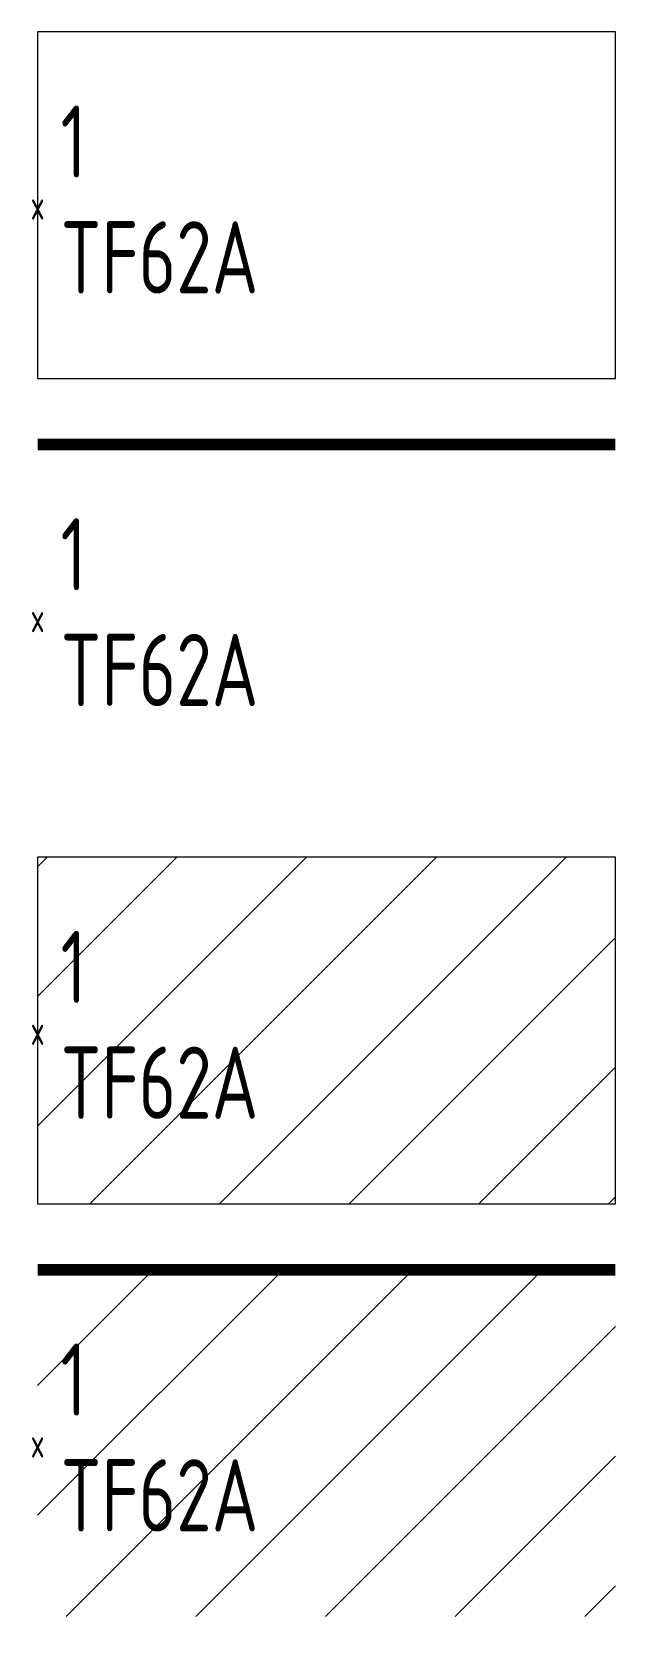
# Model space of a CAD drawing. Header units: metres. Extents: x -162 to 83385, y -62392 to -1971.
# Drawn here: x 12770 to 13790, y -62166 to -59413 of the extents above; entities that cross this region are included whole.
import ezdxf
from ezdxf.enums import TextEntityAlignment as Align

# ---------------------------------------------------------------- set-up
doc = ezdxf.new("R2010")
doc.units = ezdxf.units.M
doc.header["$LTSCALE"] = 0.5
for name, color, linetype, lineweight in [('ELIN_Attribut_01_Produkt_ID', 7, 'Continuous', 0), ('ELIN_Attribut_02_Stromkreis', 7, 'Continuous', 0), ('ELIN_Attribut_03_Verteilerbereich', 7, 'Continuous', 0), ('ELIN_Attribut_04_Montagehoehe', 7, 'Continuous', 0), ('ELIN_Attribut_05_Montageart', 7, 'Continuous', 0), ('ELIN_Attribut_06_Tuernummer', 7, 'Continuous', 0), ('ELIN_Attribut_07_Bemerkung', 7, 'Continuous', 0), ('ELIN_Attribut_08_Adresse', 7, 'Continuous', 0), ('ELIN_Attribut_10_AKZ1', 7, 'Continuous', 0), ('ELIN_Attribut_11_AKZ2', 7, 'Continuous', 0), ('ELIN_Attribut_12_Sonstiges1', 7, 'Continuous', 0), ('ELIN_Attribut_13_Sonstiges2', 7, 'Continuous', 0), ('ELIN_Attribut_14_Bauteil', 7, 'Continuous', 0), ('ELIN_Attribut_15_Ebene', 7, 'Continuous', 0), ('ELIN_Attribut_16_Raumnummer', 7, 'Continuous', 0), ('ELIN_Attribut_17_Raumname', 7, 'Continuous', 0), ('ELIN_Attribut_18_Montageabschnitt', 7, 'Continuous', 0), ('ELIN_Attribut_Basispunkt', 2, 'Continuous', 0), ('ELIN_Attribute_GEMOS', 11, 'Continuous', 0), ('ELIN_Attribute_Tragsystem', 7, 'Continuous', 0), ('ELIN_KTF_DE_Kabeltasse', 5, 'Continuous', 0)]:
    doc.layers.add(name, color=color, linetype=linetype, lineweight=lineweight)
doc.layers.get('0').off()
doc.styles.add('ELIN_Attribute', font='isocp.shx', dxfattribs={"width": 0.8})
doc.styles.add('ELIN_SY', font='isocp.shx', dxfattribs={"width": 0.9})

# ---------------------------------------------------------------- blocks, each defined once
blk = doc.blocks.new('*U580')
h = blk.add_hatch()
h.set_pattern_fill('ANSI31', color=0, scale=50)
h.paths.add_polyline_path([(1000, 300), (0, 300), (0, -300), (1000, -300)])
at = {"color": 0}
blk.add_lwpolyline([(1000, 300, 20, 20, 0), (0, 300, 0, 0, 0), (0, -300, 0, 0, 0), (1000, -300, 0, 0, 0)], format="xyseb", close=True, dxfattribs=at)
at = {"layer": 'ELIN_Attribut_01_Produkt_ID', "color": 0, "style": 'ELIN_SY', "width": 0.8, "flags": 8}
blk.add_attdef('01_PRODUKT_ID', (39.7, -152.9), '', height=125, dxfattribs=at)
at = {"layer": 'ELIN_Attribut_02_Stromkreis', "style": 'ELIN_Attribute', "width": 0.8, "flags": 8}
blk.add_attdef('02_STROMKREIS', (168.4, -14.6, 0), '', height=150, dxfattribs=at)
at = {"layer": 'ELIN_Attribut_03_Verteilerbereich', "style": 'ELIN_Attribute', "width": 0.8, "flags": 8}
blk.add_attdef('03_VERTEILERBEREICH', (-247.5, -404.4, 0), '', height=125, dxfattribs=at)
at = {"layer": 'ELIN_Attribut_04_Montagehoehe', "style": 'ELIN_Attribute', "width": 0.8, "flags": 8}
blk.add_attdef('04_MONTAGEHOEHE', text='', height=125, dxfattribs=at).set_placement((0, 0, 0), align=Align.RIGHT)
at = {"layer": 'ELIN_Attribut_05_Montageart', "style": 'ELIN_Attribute', "width": 0.8, "flags": 8}
blk.add_attdef('05_MONTAGEART', (168.4, -204.4, 0), '', height=125, dxfattribs=at)
at = {"layer": 'ELIN_Attribut_06_Tuernummer', "style": 'ELIN_Attribute', "width": 0.8, "flags": 8}
blk.add_attdef('06_TUERNUMMER', text='', height=125, dxfattribs=at).set_placement((0, 0, 0), align=Align.RIGHT)
at = {"layer": 'ELIN_Attribut_07_Bemerkung', "style": 'ELIN_Attribute', "width": 0.8, "flags": 8}
blk.add_attdef('07_BEMERKUNG', (-247.5, -604.4, 0), '', height=125, dxfattribs=at)
at = {"layer": 'ELIN_Attribut_08_Adresse', "style": 'ELIN_Attribute', "width": 0.8, "flags": 8}
blk.add_attdef('08_ADRESSE', (-247.5, -804.4, 0), '', height=125, dxfattribs=at)
at = {"layer": 'ELIN_Attribut_10_AKZ1', "style": 'ELIN_Attribute', "width": 0.8, "flags": 8}
blk.add_attdef('10_AKZ1', (-247.5, -1204.4, 0), '', height=125, dxfattribs=at)
at = {"layer": 'ELIN_Attribut_11_AKZ2', "style": 'ELIN_Attribute', "width": 0.8, "flags": 8}
blk.add_attdef('11_AKZ2', (-247.5, -1404.4, 0), '', height=125, dxfattribs=at)
at = {"layer": 'ELIN_Attribut_12_Sonstiges1', "style": 'ELIN_Attribute', "width": 0.8, "flags": 8}
blk.add_attdef('12_SONSTIGES1', (-247.5, -1604.4, 0), '', height=125, dxfattribs=at)
at = {"layer": 'ELIN_Attribut_13_Sonstiges2', "style": 'ELIN_Attribute', "width": 0.8, "flags": 8}
blk.add_attdef('13_SONSTIGES2', (-247.5, -1804.4, 0), '', height=125, dxfattribs=at)
at = {"layer": 'ELIN_Attribut_14_Bauteil', "style": 'ELIN_Attribute', "width": 0.8, "flags": 9}
blk.add_attdef('14_BAUTEIL', (39.7, -352.9), '', height=125, dxfattribs=at)
at = {"layer": 'ELIN_Attribut_15_Ebene', "style": 'ELIN_Attribute', "width": 0.8, "flags": 9}
blk.add_attdef('15_EBENE', (39.7, -552.9), '', height=125, dxfattribs=at)
at = {"layer": 'ELIN_Attribut_16_Raumnummer', "style": 'ELIN_Attribute', "width": 0.8, "flags": 8}
blk.add_attdef('16_RAUMNUMMER', (-247.5, -2404.4, 0), '', height=125, dxfattribs=at)
at = {"layer": 'ELIN_Attribut_17_Raumname', "style": 'ELIN_Attribute', "width": 0.8, "flags": 8}
blk.add_attdef('17_RAUMNAME', (-247.5, -2604.4, 0), '', height=125, dxfattribs=at)
at = {"layer": 'ELIN_Attribut_18_Montageabschnitt', "color": 0, "style": 'ELIN_SY', "width": 0.8, "flags": 9}
blk.add_attdef('18_MONTAGEABSCHNITT', (39.7, -752.9), '', height=125, dxfattribs=at)
at = {"layer": 'ELIN_Attribut_Basispunkt', "style": 'ELIN_Attribute', "width": 0.8, "flags": 8}
blk.add_attdef('Basispunkt', text='', height=50, dxfattribs=at).set_placement((0, 0), align=Align.MIDDLE)
at = {"layer": 'ELIN_Attribute_GEMOS', "style": 'ELIN_Attribute', "width": 0.6}
for tag, p in [('G01_PRO02ID', (1620.5, 183.6)), ('G02_BEZEICHNUNG', (1620.5, -14.6, 0)), ('G03_DESCRIPTION', (1620.5, -204.4, 0)), ('G04_GEMOS-SYMBOL', (1623.8, -404.4, 0)), ('G05_GEMOS-TYP', (1623.8, -604.4, 0)), ('G06_ORTSKENNUNG', (1620.5, -804.4, 0)), ('G08_FREI1', (1620.5, -1004.4, 0)), ('G08_FREI2', (1620.5, -1204.4, 0))]:
    blk.add_attdef(tag, p, '', height=125, dxfattribs=at)
at = {"layer": 'ELIN_Attribute_Tragsystem', "color": 0, "style": 'ELIN_SY', "width": 0.8, "flags": 8}
blk.add_attdef('T01_ANZAHL', (39.7, 47.4), '', height=125, dxfattribs=at)
blk = doc.blocks.new('*U578')
at = {"color": 0}
blk.add_lwpolyline([(1000, 300, 20, 20, 0), (0, 300, 0, 0, 0), (0, -300, 0, 0, 0), (1000, -300, 0, 0, 0)], format="xyseb", close=True, dxfattribs=at)
at = {"layer": 'ELIN_Attribut_01_Produkt_ID', "color": 0, "style": 'ELIN_SY', "width": 0.8, "flags": 8}
blk.add_attdef('01_PRODUKT_ID', (39.7, -152.9), '', height=125, dxfattribs=at)
at = {"layer": 'ELIN_Attribut_02_Stromkreis', "style": 'ELIN_Attribute', "width": 0.8, "flags": 8}
blk.add_attdef('02_STROMKREIS', (168.4, -14.6, 0), '', height=150, dxfattribs=at)
at = {"layer": 'ELIN_Attribut_03_Verteilerbereich', "style": 'ELIN_Attribute', "width": 0.8, "flags": 8}
blk.add_attdef('03_VERTEILERBEREICH', (-247.5, -404.4, 0), '', height=125, dxfattribs=at)
at = {"layer": 'ELIN_Attribut_04_Montagehoehe', "style": 'ELIN_Attribute', "width": 0.8, "flags": 8}
blk.add_attdef('04_MONTAGEHOEHE', text='', height=125, dxfattribs=at).set_placement((0, 0, 0), align=Align.RIGHT)
at = {"layer": 'ELIN_Attribut_05_Montageart', "style": 'ELIN_Attribute', "width": 0.8, "flags": 8}
blk.add_attdef('05_MONTAGEART', (168.4, -204.4, 0), '', height=125, dxfattribs=at)
at = {"layer": 'ELIN_Attribut_06_Tuernummer', "style": 'ELIN_Attribute', "width": 0.8, "flags": 8}
blk.add_attdef('06_TUERNUMMER', text='', height=125, dxfattribs=at).set_placement((0, 0, 0), align=Align.RIGHT)
at = {"layer": 'ELIN_Attribut_07_Bemerkung', "style": 'ELIN_Attribute', "width": 0.8, "flags": 8}
blk.add_attdef('07_BEMERKUNG', (-247.5, -604.4, 0), '', height=125, dxfattribs=at)
at = {"layer": 'ELIN_Attribut_08_Adresse', "style": 'ELIN_Attribute', "width": 0.8, "flags": 8}
blk.add_attdef('08_ADRESSE', (-247.5, -804.4, 0), '', height=125, dxfattribs=at)
at = {"layer": 'ELIN_Attribut_10_AKZ1', "style": 'ELIN_Attribute', "width": 0.8, "flags": 8}
blk.add_attdef('10_AKZ1', (-247.5, -1204.4, 0), '', height=125, dxfattribs=at)
at = {"layer": 'ELIN_Attribut_11_AKZ2', "style": 'ELIN_Attribute', "width": 0.8, "flags": 8}
blk.add_attdef('11_AKZ2', (-247.5, -1404.4, 0), '', height=125, dxfattribs=at)
at = {"layer": 'ELIN_Attribut_12_Sonstiges1', "style": 'ELIN_Attribute', "width": 0.8, "flags": 8}
blk.add_attdef('12_SONSTIGES1', (-247.5, -1604.4, 0), '', height=125, dxfattribs=at)
at = {"layer": 'ELIN_Attribut_13_Sonstiges2', "style": 'ELIN_Attribute', "width": 0.8, "flags": 8}
blk.add_attdef('13_SONSTIGES2', (-247.5, -1804.4, 0), '', height=125, dxfattribs=at)
at = {"layer": 'ELIN_Attribut_14_Bauteil', "style": 'ELIN_Attribute', "width": 0.8, "flags": 9}
blk.add_attdef('14_BAUTEIL', (39.7, -352.9), '', height=125, dxfattribs=at)
at = {"layer": 'ELIN_Attribut_15_Ebene', "style": 'ELIN_Attribute', "width": 0.8, "flags": 9}
blk.add_attdef('15_EBENE', (39.7, -552.9), '', height=125, dxfattribs=at)
at = {"layer": 'ELIN_Attribut_16_Raumnummer', "style": 'ELIN_Attribute', "width": 0.8, "flags": 8}
blk.add_attdef('16_RAUMNUMMER', (-247.5, -2404.4, 0), '', height=125, dxfattribs=at)
at = {"layer": 'ELIN_Attribut_17_Raumname', "style": 'ELIN_Attribute', "width": 0.8, "flags": 8}
blk.add_attdef('17_RAUMNAME', (-247.5, -2604.4, 0), '', height=125, dxfattribs=at)
at = {"layer": 'ELIN_Attribut_18_Montageabschnitt', "color": 0, "style": 'ELIN_SY', "width": 0.8, "flags": 9}
blk.add_attdef('18_MONTAGEABSCHNITT', (39.7, -752.9), '', height=125, dxfattribs=at)
at = {"layer": 'ELIN_Attribut_Basispunkt', "style": 'ELIN_Attribute', "width": 0.8, "flags": 8}
blk.add_attdef('Basispunkt', text='', height=50, dxfattribs=at).set_placement((0, 0), align=Align.MIDDLE)
at = {"layer": 'ELIN_Attribute_GEMOS', "style": 'ELIN_Attribute', "width": 0.6}
for tag, p in [('G01_PRO02ID', (1620.5, 183.6)), ('G02_BEZEICHNUNG', (1620.5, -14.6, 0)), ('G03_DESCRIPTION', (1620.5, -204.4, 0)), ('G04_GEMOS-SYMBOL', (1623.8, -404.4, 0)), ('G05_GEMOS-TYP', (1623.8, -604.4, 0)), ('G06_ORTSKENNUNG', (1620.5, -804.4, 0)), ('G08_FREI1', (1620.5, -1004.4, 0)), ('G08_FREI2', (1620.5, -1204.4, 0))]:
    blk.add_attdef(tag, p, '', height=125, dxfattribs=at)
at = {"layer": 'ELIN_Attribute_Tragsystem', "color": 0, "style": 'ELIN_SY', "width": 0.8, "flags": 8}
blk.add_attdef('T01_ANZAHL', (39.7, 47.4), '', height=125, dxfattribs=at)
blk = doc.blocks.new('*U577')
at = {"color": 0}
blk.add_lwpolyline([(1000, 300), (0, 300), (0, -300), (1000, -300)], close=True, dxfattribs=at)
at = {"layer": 'ELIN_Attribut_01_Produkt_ID', "color": 0, "style": 'ELIN_SY', "width": 0.8, "flags": 8}
blk.add_attdef('01_PRODUKT_ID', (39.7, -152.9), '', height=125, dxfattribs=at)
at = {"layer": 'ELIN_Attribut_02_Stromkreis', "style": 'ELIN_Attribute', "width": 0.8, "flags": 8}
blk.add_attdef('02_STROMKREIS', (168.4, -14.6, 0), '', height=150, dxfattribs=at)
at = {"layer": 'ELIN_Attribut_03_Verteilerbereich', "style": 'ELIN_Attribute', "width": 0.8, "flags": 8}
blk.add_attdef('03_VERTEILERBEREICH', (-247.5, -404.4, 0), '', height=125, dxfattribs=at)
at = {"layer": 'ELIN_Attribut_04_Montagehoehe', "style": 'ELIN_Attribute', "width": 0.8, "flags": 8}
blk.add_attdef('04_MONTAGEHOEHE', text='', height=125, dxfattribs=at).set_placement((0, 0, 0), align=Align.RIGHT)
at = {"layer": 'ELIN_Attribut_05_Montageart', "style": 'ELIN_Attribute', "width": 0.8, "flags": 8}
blk.add_attdef('05_MONTAGEART', (168.4, -204.4, 0), '', height=125, dxfattribs=at)
at = {"layer": 'ELIN_Attribut_06_Tuernummer', "style": 'ELIN_Attribute', "width": 0.8, "flags": 8}
blk.add_attdef('06_TUERNUMMER', text='', height=125, dxfattribs=at).set_placement((0, 0, 0), align=Align.RIGHT)
at = {"layer": 'ELIN_Attribut_07_Bemerkung', "style": 'ELIN_Attribute', "width": 0.8, "flags": 8}
blk.add_attdef('07_BEMERKUNG', (-247.5, -604.4, 0), '', height=125, dxfattribs=at)
at = {"layer": 'ELIN_Attribut_08_Adresse', "style": 'ELIN_Attribute', "width": 0.8, "flags": 8}
blk.add_attdef('08_ADRESSE', (-247.5, -804.4, 0), '', height=125, dxfattribs=at)
at = {"layer": 'ELIN_Attribut_10_AKZ1', "style": 'ELIN_Attribute', "width": 0.8, "flags": 8}
blk.add_attdef('10_AKZ1', (-247.5, -1204.4, 0), '', height=125, dxfattribs=at)
at = {"layer": 'ELIN_Attribut_11_AKZ2', "style": 'ELIN_Attribute', "width": 0.8, "flags": 8}
blk.add_attdef('11_AKZ2', (-247.5, -1404.4, 0), '', height=125, dxfattribs=at)
at = {"layer": 'ELIN_Attribut_12_Sonstiges1', "style": 'ELIN_Attribute', "width": 0.8, "flags": 8}
blk.add_attdef('12_SONSTIGES1', (-247.5, -1604.4, 0), '', height=125, dxfattribs=at)
at = {"layer": 'ELIN_Attribut_13_Sonstiges2', "style": 'ELIN_Attribute', "width": 0.8, "flags": 8}
blk.add_attdef('13_SONSTIGES2', (-247.5, -1804.4, 0), '', height=125, dxfattribs=at)
at = {"layer": 'ELIN_Attribut_14_Bauteil', "style": 'ELIN_Attribute', "width": 0.8, "flags": 9}
blk.add_attdef('14_BAUTEIL', (39.7, -352.9), '', height=125, dxfattribs=at)
at = {"layer": 'ELIN_Attribut_15_Ebene', "style": 'ELIN_Attribute', "width": 0.8, "flags": 9}
blk.add_attdef('15_EBENE', (39.7, -552.9), '', height=125, dxfattribs=at)
at = {"layer": 'ELIN_Attribut_16_Raumnummer', "style": 'ELIN_Attribute', "width": 0.8, "flags": 8}
blk.add_attdef('16_RAUMNUMMER', (-247.5, -2404.4, 0), '', height=125, dxfattribs=at)
at = {"layer": 'ELIN_Attribut_17_Raumname', "style": 'ELIN_Attribute', "width": 0.8, "flags": 8}
blk.add_attdef('17_RAUMNAME', (-247.5, -2604.4, 0), '', height=125, dxfattribs=at)
at = {"layer": 'ELIN_Attribut_18_Montageabschnitt', "color": 0, "style": 'ELIN_SY', "width": 0.8, "flags": 9}
blk.add_attdef('18_MONTAGEABSCHNITT', (39.7, -752.9), '', height=125, dxfattribs=at)
at = {"layer": 'ELIN_Attribut_Basispunkt', "style": 'ELIN_Attribute', "width": 0.8, "flags": 8}
blk.add_attdef('Basispunkt', text='', height=50, dxfattribs=at).set_placement((0, 0), align=Align.MIDDLE)
at = {"layer": 'ELIN_Attribute_GEMOS', "style": 'ELIN_Attribute', "width": 0.6}
for tag, p in [('G01_PRO02ID', (1620.5, 183.6)), ('G02_BEZEICHNUNG', (1620.5, -14.6, 0)), ('G03_DESCRIPTION', (1620.5, -204.4, 0)), ('G04_GEMOS-SYMBOL', (1623.8, -404.4, 0)), ('G05_GEMOS-TYP', (1623.8, -604.4, 0)), ('G06_ORTSKENNUNG', (1620.5, -804.4, 0)), ('G08_FREI1', (1620.5, -1004.4, 0)), ('G08_FREI2', (1620.5, -1204.4, 0))]:
    blk.add_attdef(tag, p, '', height=125, dxfattribs=at)
at = {"layer": 'ELIN_Attribute_Tragsystem', "color": 0, "style": 'ELIN_SY', "width": 0.8, "flags": 8}
blk.add_attdef('T01_ANZAHL', (39.7, 47.4), '', height=125, dxfattribs=at)
blk = doc.blocks.new('*U576')
h = blk.add_hatch()
h.set_pattern_fill('ANSI31', color=0, scale=50)
h.paths.add_polyline_path([(1000, 300), (0, 300), (0, -300), (1000, -300)])
at = {"color": 0}
blk.add_lwpolyline([(1000, 300), (0, 300), (0, -300), (1000, -300)], close=True, dxfattribs=at)
at = {"layer": 'ELIN_Attribut_01_Produkt_ID', "color": 0, "style": 'ELIN_SY', "width": 0.8, "flags": 8}
blk.add_attdef('01_PRODUKT_ID', (39.7, -152.9), '', height=125, dxfattribs=at)
at = {"layer": 'ELIN_Attribut_02_Stromkreis', "style": 'ELIN_Attribute', "width": 0.8, "flags": 8}
blk.add_attdef('02_STROMKREIS', (168.4, -14.6, 0), '', height=150, dxfattribs=at)
at = {"layer": 'ELIN_Attribut_03_Verteilerbereich', "style": 'ELIN_Attribute', "width": 0.8, "flags": 8}
blk.add_attdef('03_VERTEILERBEREICH', (-247.5, -404.4, 0), '', height=125, dxfattribs=at)
at = {"layer": 'ELIN_Attribut_04_Montagehoehe', "style": 'ELIN_Attribute', "width": 0.8, "flags": 8}
blk.add_attdef('04_MONTAGEHOEHE', text='', height=125, dxfattribs=at).set_placement((0, 0, 0), align=Align.RIGHT)
at = {"layer": 'ELIN_Attribut_05_Montageart', "style": 'ELIN_Attribute', "width": 0.8, "flags": 8}
blk.add_attdef('05_MONTAGEART', (168.4, -204.4, 0), '', height=125, dxfattribs=at)
at = {"layer": 'ELIN_Attribut_06_Tuernummer', "style": 'ELIN_Attribute', "width": 0.8, "flags": 8}
blk.add_attdef('06_TUERNUMMER', text='', height=125, dxfattribs=at).set_placement((0, 0, 0), align=Align.RIGHT)
at = {"layer": 'ELIN_Attribut_07_Bemerkung', "style": 'ELIN_Attribute', "width": 0.8, "flags": 8}
blk.add_attdef('07_BEMERKUNG', (-247.5, -604.4, 0), '', height=125, dxfattribs=at)
at = {"layer": 'ELIN_Attribut_08_Adresse', "style": 'ELIN_Attribute', "width": 0.8, "flags": 8}
blk.add_attdef('08_ADRESSE', (-247.5, -804.4, 0), '', height=125, dxfattribs=at)
at = {"layer": 'ELIN_Attribut_10_AKZ1', "style": 'ELIN_Attribute', "width": 0.8, "flags": 8}
blk.add_attdef('10_AKZ1', (-247.5, -1204.4, 0), '', height=125, dxfattribs=at)
at = {"layer": 'ELIN_Attribut_11_AKZ2', "style": 'ELIN_Attribute', "width": 0.8, "flags": 8}
blk.add_attdef('11_AKZ2', (-247.5, -1404.4, 0), '', height=125, dxfattribs=at)
at = {"layer": 'ELIN_Attribut_12_Sonstiges1', "style": 'ELIN_Attribute', "width": 0.8, "flags": 8}
blk.add_attdef('12_SONSTIGES1', (-247.5, -1604.4, 0), '', height=125, dxfattribs=at)
at = {"layer": 'ELIN_Attribut_13_Sonstiges2', "style": 'ELIN_Attribute', "width": 0.8, "flags": 8}
blk.add_attdef('13_SONSTIGES2', (-247.5, -1804.4, 0), '', height=125, dxfattribs=at)
at = {"layer": 'ELIN_Attribut_14_Bauteil', "style": 'ELIN_Attribute', "width": 0.8, "flags": 9}
blk.add_attdef('14_BAUTEIL', (39.7, -352.9), '', height=125, dxfattribs=at)
at = {"layer": 'ELIN_Attribut_15_Ebene', "style": 'ELIN_Attribute', "width": 0.8, "flags": 9}
blk.add_attdef('15_EBENE', (39.7, -552.9), '', height=125, dxfattribs=at)
at = {"layer": 'ELIN_Attribut_16_Raumnummer', "style": 'ELIN_Attribute', "width": 0.8, "flags": 8}
blk.add_attdef('16_RAUMNUMMER', (-247.5, -2404.4, 0), '', height=125, dxfattribs=at)
at = {"layer": 'ELIN_Attribut_17_Raumname', "style": 'ELIN_Attribute', "width": 0.8, "flags": 8}
blk.add_attdef('17_RAUMNAME', (-247.5, -2604.4, 0), '', height=125, dxfattribs=at)
at = {"layer": 'ELIN_Attribut_18_Montageabschnitt', "color": 0, "style": 'ELIN_SY', "width": 0.8, "flags": 9}
blk.add_attdef('18_MONTAGEABSCHNITT', (39.7, -752.9), '', height=125, dxfattribs=at)
at = {"layer": 'ELIN_Attribut_Basispunkt', "style": 'ELIN_Attribute', "width": 0.8, "flags": 8}
blk.add_attdef('Basispunkt', text='', height=50, dxfattribs=at).set_placement((0, 0), align=Align.MIDDLE)
at = {"layer": 'ELIN_Attribute_GEMOS', "style": 'ELIN_Attribute', "width": 0.6}
for tag, p in [('G01_PRO02ID', (1620.5, 183.6)), ('G02_BEZEICHNUNG', (1620.5, -14.6, 0)), ('G03_DESCRIPTION', (1620.5, -204.4, 0)), ('G04_GEMOS-SYMBOL', (1623.8, -404.4, 0)), ('G05_GEMOS-TYP', (1623.8, -604.4, 0)), ('G06_ORTSKENNUNG', (1620.5, -804.4, 0)), ('G08_FREI1', (1620.5, -1004.4, 0)), ('G08_FREI2', (1620.5, -1204.4, 0))]:
    blk.add_attdef(tag, p, '', height=125, dxfattribs=at)
at = {"layer": 'ELIN_Attribute_Tragsystem', "color": 0, "style": 'ELIN_SY', "width": 0.8, "flags": 8}
blk.add_attdef('T01_ANZAHL', (39.7, 47.4), '', height=125, dxfattribs=at)

msp = doc.modelspace()

# ---------------------------------------------------------------- block references
at = {"layer": 'ELIN_KTF_DE_Kabeltasse', "lineweight": 0}
ref = msp.add_blockref('*U577', (12779.7, -59713.2), dxfattribs=at)
ref.add_attrib('01_PRODUKT_ID', 'TF62A', (12819.4, -59866.1), dxfattribs={"layer": 'ELIN_Attribut_01_Produkt_ID', "color": 0, "height": 125, "style": 'ELIN_SY', "width": 0.8})
ref.add_attrib('Basispunkt', 'x', dxfattribs={"layer": 'ELIN_Attribut_Basispunkt', "height": 50, "style": 'ELIN_Attribute', "width": 0.8}).set_placement((12779.7, -59713.2), align=Align.MIDDLE)
ref.add_attrib('T01_ANZAHL', '1', (12819.4, -59665.7), dxfattribs={"layer": 'ELIN_Attribute_Tragsystem', "color": 0, "height": 125, "style": 'ELIN_SY', "width": 0.8})
ref = msp.add_blockref('*U578', (12779.7, -60427.5), dxfattribs=at)
ref.add_attrib('01_PRODUKT_ID', 'TF62A', (12819.4, -60580.4), dxfattribs={"layer": 'ELIN_Attribut_01_Produkt_ID', "color": 0, "height": 125, "style": 'ELIN_SY', "width": 0.8})
ref.add_attrib('Basispunkt', 'x', dxfattribs={"layer": 'ELIN_Attribut_Basispunkt', "height": 50, "style": 'ELIN_Attribute', "width": 0.8}).set_placement((12779.7, -60427.5), align=Align.MIDDLE)
ref.add_attrib('T01_ANZAHL', '1', (12819.4, -60380.1), dxfattribs={"layer": 'ELIN_Attribute_Tragsystem', "color": 0, "height": 125, "style": 'ELIN_SY', "width": 0.8})
ref = msp.add_blockref('*U576', (12779.7, -61141.8), dxfattribs=at)
ref.add_attrib('01_PRODUKT_ID', 'TF62A', (12819.4, -61294.8), dxfattribs={"layer": 'ELIN_Attribut_01_Produkt_ID', "color": 0, "height": 125, "style": 'ELIN_SY', "width": 0.8})
ref.add_attrib('Basispunkt', 'x', dxfattribs={"layer": 'ELIN_Attribut_Basispunkt', "height": 50, "style": 'ELIN_Attribute', "width": 0.8}).set_placement((12779.7, -61141.8), align=Align.MIDDLE)
ref.add_attrib('T01_ANZAHL', '1', (12819.4, -61094.4), dxfattribs={"layer": 'ELIN_Attribute_Tragsystem', "color": 0, "height": 125, "style": 'ELIN_SY', "width": 0.8})
ref = msp.add_blockref('*U580', (12779.7, -61856.2), dxfattribs=at)
ref.add_attrib('01_PRODUKT_ID', 'TF62A', (12819.4, -62009.1), dxfattribs={"layer": 'ELIN_Attribut_01_Produkt_ID', "color": 0, "height": 125, "style": 'ELIN_SY', "width": 0.8})
ref.add_attrib('Basispunkt', 'x', dxfattribs={"layer": 'ELIN_Attribut_Basispunkt', "height": 50, "style": 'ELIN_Attribute', "width": 0.8}).set_placement((12779.7, -61856.2), align=Align.MIDDLE)
ref.add_attrib('T01_ANZAHL', '1', (12819.4, -61808.8), dxfattribs={"layer": 'ELIN_Attribute_Tragsystem', "color": 0, "height": 125, "style": 'ELIN_SY', "width": 0.8})

doc.saveas('drawing.dxf')
